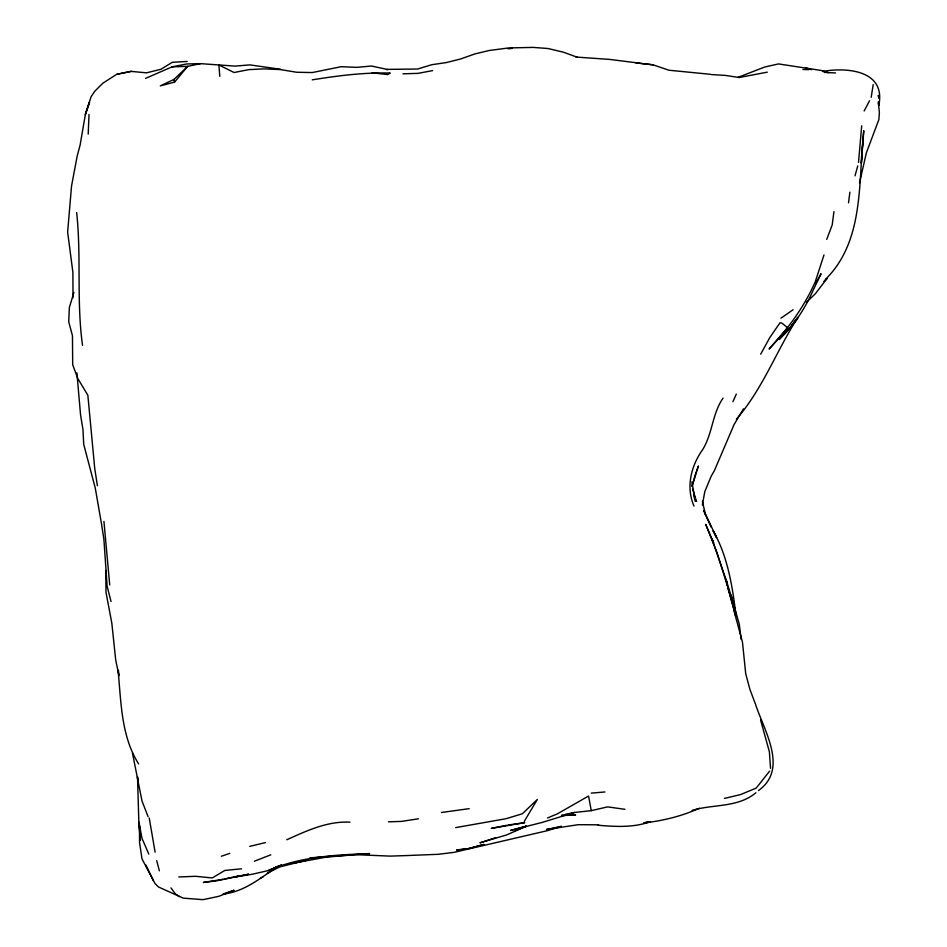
<?xml version="1.0" encoding="UTF-8"?>
<svg xmlns="http://www.w3.org/2000/svg" width="947" height="947" viewBox="0 0 947 947"><rect width="100%" height="100%" fill="white"/><g stroke="black" fill="none" stroke-linecap="round" stroke-linejoin="round"><path stroke-width="1.42" d="M88.189 134.072L89.018 114.48M862.125 150.597L861.332 163.263L863.782 130.745C858.077 181.208 864.836 240.633 825.417 279.436M861.711 125.773L858.503 162.434M862.883 142.299L862.255 149.437M861.462 157.664L862.054 151.224M848.536 202.847L849.885 192.146M832.176 225.149L833.94 211.643M871.193 97.292L873.217 84.567M702.343 504.976L704.828 491.552L711.185 476.199L714.358 470.683L734.126 424.469L743.442 408.855M855.023 175.858L857.757 165.903M859.485 183.091L866.375 152.775L878.875 119.594L879.372 112.504L878.283 101.885M696.104 471.89L692.008 486.403L698.472 465.971L696.578 470.706M73.913 292.434L69.356 307.467L68.74 321.897L72.457 335.664L72.694 364.761L77.808 378.575L87.846 395.195L94.747 468.576L97.399 485.681M823.997 254.909L815.284 281.733C804.252 306.816 787.833 329.13 769.118 349.005L787.632 327.709L781.843 323.081L780.044 322.749L769.97 337.298L760.701 354.154M826.743 239.39L831.774 226.073M732.895 401.729L736.316 394.13M814.384 287.675L821.049 273.719L815.651 283.484M813.994 288.409C805.648 307.432 794.569 325.188 779.192 339.357L793.018 324.288M864.161 110.965L869.524 100.808M723.058 398.107C712.251 413.638 712.606 433.489 702.698 449.576C691.061 465.841 685.735 487.101 693.997 506.089M797.563 317.304L788.946 332.29C772.196 361.707 758.902 393.36 736.387 419.201M524.247 821.451L537.304 799.481L522.377 813.769L505.935 818.729L455.661 827.619M794.651 321.009L791.728 325.685L797.694 318.441L791.159 326.289M769.603 771.142L756.215 788.082L740.578 794.58L724.384 798.416M145.554 78.364L172.094 66.846L187.66 66.349L173.952 79.453L160.327 85.881L174.579 82.117L187.66 66.349L200.575 63.65L235.034 66.101L249.937 64.893L280.442 69.249M758.452 790.579C788.662 769.094 764.193 730.871 755.576 704.485M823.89 281.437L826.991 278.548L815.355 293.748L806.382 302.353M223.314 894.075C243.628 891.849 259.691 878.757 275.897 867.701M780.908 318.192L793.113 309.752M755.872 792.746C737.76 807.921 713.34 803.967 692.103 810.395M267.255 873.193L279.578 866.99L308.047 859.829L292.363 863.344L326.313 857.13L355.741 854.668L390.14 856.112L406.109 855.579L438.059 854.312L453.873 852.395L547.259 830.708L561.228 826.459M526.118 826.364L506.479 834.994L479.928 842.83L495.612 837.728M286.763 839.764C306.71 830.756 327.52 821.002 349.94 822.162M271.02 869.5L281.448 865.108M547.473 818.007L557.369 813.84L588.561 796.036L591.271 810.656L607.607 806.88L624.984 809.318M699.312 808.264C681.745 816.207 662.9 820.824 643.771 822.943L647.961 821.629M222.995 879.301L203.368 882.45L216.153 880.888L248.73 874.188L235.756 876.827L251.985 874.306L268.096 870.624L278.702 866.221M260.461 878.011L262.97 877.005M515.263 830.566L526.058 826.281M650.163 821.688C633.59 827.879 614.958 826.695 597.569 825.192M254.435 861.202L270.818 854.81M275.127 867.416L281.543 864.919M738.151 77.287L764.762 67.012L778.552 63.923L820.99 70.421L828.495 72.647L835.55 72.919M268.096 870.624C300.14 856.656 335.191 854.845 369.614 853.578L309.894 857.852M221.349 856.23L229.837 853.354M223.255 893.932L234.087 890.263L218.71 896.359L203.06 899.65L183.292 898.135L158.504 886.996L154.977 883.456L141.991 858.87L139.552 842.51L139.446 825.867L139.635 828.767M249.748 846.381L265.562 842.558M526.011 826.139L510.575 830.436L542.323 822.375L574.592 812.455L591.271 810.656M224.332 879.017L238.987 875.892M561.275 826.317L546.478 829.489L578.25 824.695L598.646 824.801M565.288 814.361L574.592 812.455M116.919 74.268L131.479 71.297M506.503 825.322L491.304 828.4L524.745 822.659L507.888 825.038M172.094 66.846L186.76 63.958L200.575 63.65M767.259 72.161L739.193 77.512L725.355 75.405L711.375 74.564M432.59 70.611L418.065 73.357L402.96 73.819M312.25 79.844C337.972 75.701 364.145 72.339 390.235 73.049L387.773 74.564L372.076 72.824M418.385 818.812L401.481 821.404L388.412 821.83M441.48 812.479L469.167 808.667M822.564 71.463C847.316 66.988 886.191 70.504 878.78 105.496L878.402 102.88M241.556 868.801L224.83 870.459L212.294 877.928L195.425 876.295L178.782 876.969M507.935 48.771L512.315 48.392M591.259 793.124L604.955 791.964M187.163 61.448L172.247 62.324L160.966 69.261L146.454 72.848L131.148 71.38L116.706 74.304L102.844 83.206L94.653 91.374L91.078 96.795L85.372 114.445L80.093 145.187L77.24 155.758L71.546 185.979L67.628 232.074L72.907 272.464L72.99 297.654M561.476 815.592L575.658 814.941L561.796 815.118M386.589 69.605L387.868 69.557M695.098 501.247L696.495 501.283L692.612 489.185M802.914 69.51L808.762 69.652M653.028 64.822L636.159 62.881L653.028 64.822L668.913 70.22L710.416 74.304M824.162 72.363L828.495 72.647M576.001 57.057L609.608 59.401L639.332 63.153L637.816 62.952M805.826 67.876L811.401 69.699M577.362 57.282L563.631 52.251L548.064 48.522L533.197 47.397L508.646 47.942L489.114 50.511L474.767 53.955L460.739 58.939L446.499 62.538L431.808 64.716L417.591 69.036L386.968 69.368L371.461 66.018L356.688 67.355L341.275 66.692L312.261 72.552L296.671 72.256L280.146 69.557L264.213 68.859L248.753 69.64L234.075 72.517L218.852 64.952L219.811 76.376M179.397 896.572L175.349 893.897L170.957 887.884M696.495 501.283L695.193 499.921L691.855 481.916M138.653 763.945C121.086 736.139 121.18 702.26 118.091 670.63M145.98 865.12L153.272 880.485M706.178 516.364L711.351 527.384M148.809 854.099L142.014 838.391L138.937 822.138M148.063 816.645L141.979 800.925L132.438 752.901M755.28 703.68L749.835 689.167L745.715 673.672L742.472 642.125L734.268 611.88M727.154 585.187L717.057 552.811L705.704 524.378L713.695 543.152L711.789 538.476L726.846 581.932L731.344 596.717L735.428 614.721L727.58 586.513L735.76 616.118M760.583 720.051L769.378 751.74L770.55 768.325M878.26 95.458L879.041 98.251L878.402 95.659M156.717 860.681L159.368 870.826M111.036 601.523L107.118 586.217L103.91 539.435L101.566 524.283L95.268 488.048L83.715 444.38L82.969 429.476L80.566 414.975L76.896 372.905M734.765 609.88L731.048 595.095L739.299 624.274L741.17 639.403M173.952 79.453L174.579 82.117M702.378 501.212L705.598 515.132L703.704 510.397L716.583 537.576L713.15 530.805C727.332 555.629 732.161 584.536 735.618 612.567M693.642 494.547L694.814 499.909M727.284 585.068L726.089 579.327L727.284 585.826M149.224 817.995L155.119 852.17M103.945 521.418L109.722 584.974M118.399 670.239L118.967 675.673L115.712 660.012L111.817 623.09L105.981 592.218L105.815 570.544M137.765 779.511L137.516 776.812L138.889 823.712L140.405 840.391L139.836 831.679M138.013 782.198L138.274 784.897M82.519 345.3C76.411 301.205 81.418 256.779 76.66 212.519M88.497 105.153L85.372 114.445L89.503 102.276L88.497 105.153M483.799 844.487L468.173 848.678L456.833 850.004L468.173 848.678L483.799 844.487"/></g></svg>
